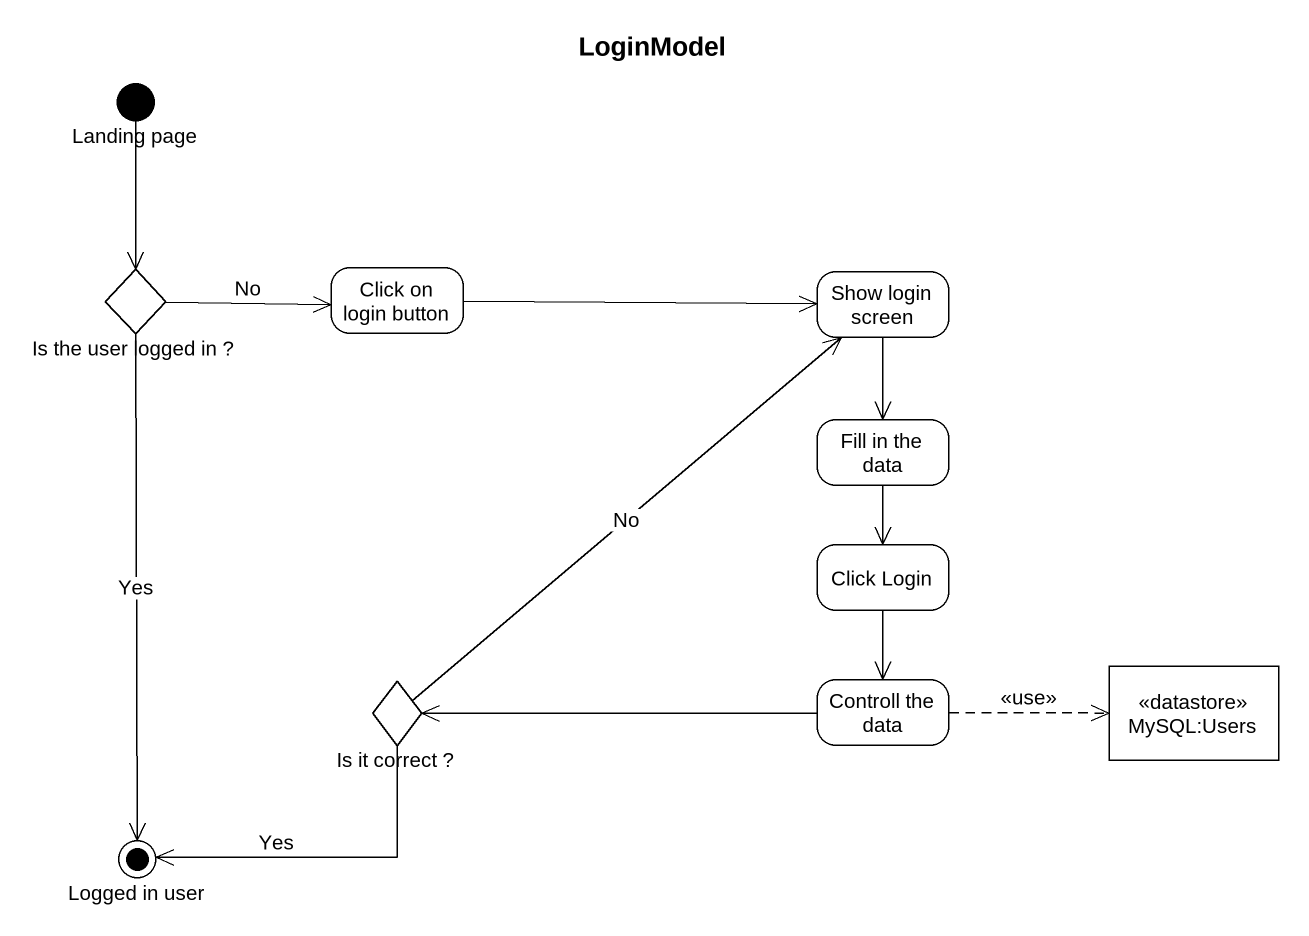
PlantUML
@startuml
title LoginModel
hide empty description
state "Landing page" as Landing_page <<start>>
state "Is the user logged in ?" as Is_the_user_logged_in <<choice>>
state "Click on login button" as Click_on_login_button
state "Show login screen" as Show_login_screen
state "Fill in the data" as Fill_in_the_data
state "Click Login" as Click_Login
state "Is it correct ?" as Is_it_correct <<choice>>
state "Controll the data" as Controll_the_data
state "MySQL:Users" as MySQL_Users <<datastore>>
state "Logged in user" as Logged_in_user <<end>>
Landing_page --> Is_the_user_logged_in
Is_the_user_logged_in -right-> Click_on_login_button : No
Is_the_user_logged_in --> Logged_in_user : Yes
Click_on_login_button -right-> Show_login_screen
Show_login_screen --> Fill_in_the_data
Fill_in_the_data --> Click_Login
Click_Login --> Controll_the_data
Is_it_correct -up-> Show_login_screen : No
Is_it_correct -left-> Logged_in_user : Yes
Controll_the_data -left-> Is_it_correct
Controll_the_data -right[dashed]-> MySQL_Users : <<use>>
@enduml
